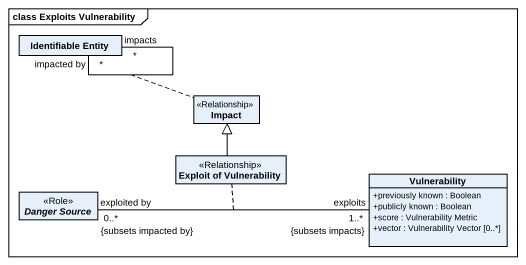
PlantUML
@startuml
mainframe class Exploits Vulnerability
hide circle
hide empty members
skinparam classAttributeIconSize 0
class "Identifiable Entity" as Identifiable_Entity
class Impact <<Relationship>>
class "Exploit of Vulnerability" as Exploit_of_Vulnerability <<Relationship>>
abstract class "Danger Source" as Danger_Source <<Role>>
class Vulnerability {
  +previously known : Boolean
  +publicly known : Boolean
  +score : Vulnerability Metric
  +vector : Vulnerability Vector [0..*]
}
Identifiable_Entity "impacted by\n*" -- "impacts\n*" Identifiable_Entity
(Identifiable_Entity, Identifiable_Entity) .. Impact
Exploit_of_Vulnerability -up-|> Impact
Danger_Source "0..*\nexploited by\n{subsets impacted by}" -right- "exploits\n1..*\n{subsets impacts}" Vulnerability
(Danger_Source, Vulnerability) .. Exploit_of_Vulnerability
@enduml
